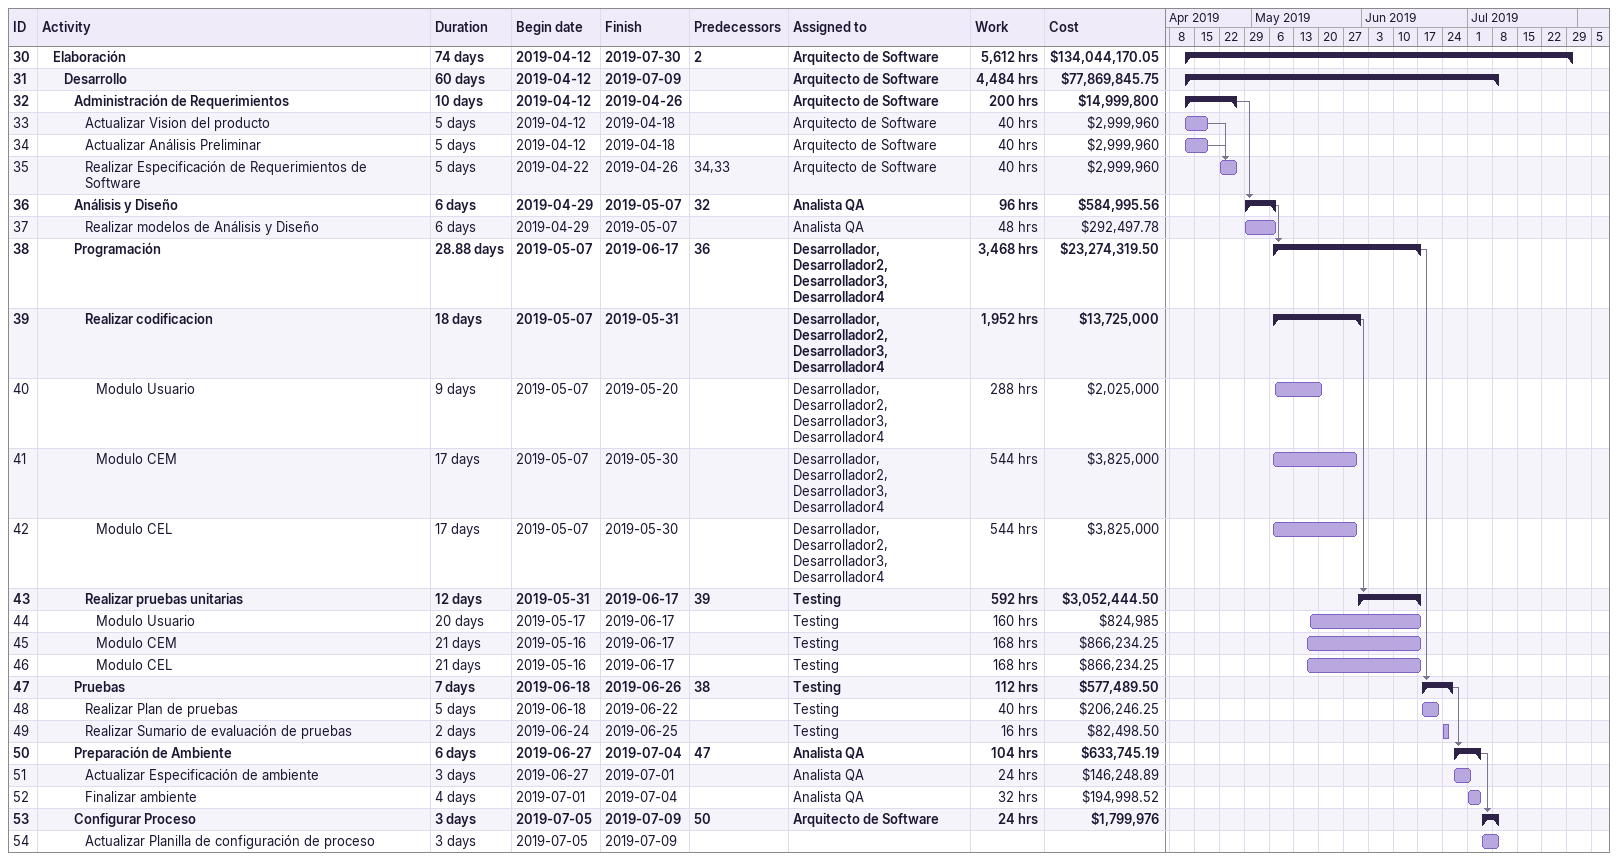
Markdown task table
| ID | Level | Task | Duration | Start | Finish | Predecessors | Resources | Work (h) | Cost ($) |
|---|---|---|---|---|---|---|---|---|---|
| 30 | 2 | **Elaboración** | 74d | 2019-04-12 | 2019-07-30 | 2 | Arquitecto de Software | 5612 | 134044170.05 |
| 31 | 3 | **Desarrollo** | 60d | 2019-04-12 | 2019-07-09 |  | Arquitecto de Software | 4484 | 77869845.75 |
| 32 | 4 | **Administración de Requerimientos** | 10d | 2019-04-12 | 2019-04-26 |  | Arquitecto de Software | 200 | 14999800 |
| 33 | 5 | Actualizar Vision del producto | 5d | 2019-04-12 | 2019-04-18 |  | Arquitecto de Software | 40 | 2999960 |
| 34 | 5 | Actualizar Análisis Preliminar | 5d | 2019-04-12 | 2019-04-18 |  | Arquitecto de Software | 40 | 2999960 |
| 35 | 5 | Realizar Especificación de Requerimientos de Software | 5d | 2019-04-22 | 2019-04-26 | 34, 33 | Arquitecto de Software | 40 | 2999960 |
| 36 | 4 | **Análisis y Diseño** | 6d | 2019-04-29 | 2019-05-07 | 32 | Analista QA | 96 | 584995.56 |
| 37 | 5 | Realizar modelos de Análisis y Diseño | 6d | 2019-04-29 | 2019-05-07 |  | Analista QA | 48 | 292497.78 |
| 38 | 4 | **Programación** | 28.88d | 2019-05-07 | 2019-06-17 | 36 | Desarrollador, Desarrollador2, Desarrollador3, Desarrollador4 | 3468 | 23274319.50 |
| 39 | 5 | **Realizar codificacion** | 18d | 2019-05-07 | 2019-05-31 |  | Desarrollador, Desarrollador2, Desarrollador3, Desarrollador4 | 1952 | 13725000 |
| 40 | 6 | Modulo Usuario | 9d | 2019-05-07 | 2019-05-20 |  | Desarrollador, Desarrollador2, Desarrollador3, Desarrollador4 | 288 | 2025000 |
| 41 | 6 | Modulo CEM | 17d | 2019-05-07 | 2019-05-30 |  | Desarrollador, Desarrollador2, Desarrollador3, Desarrollador4 | 544 | 3825000 |
| 42 | 6 | Modulo CEL | 17d | 2019-05-07 | 2019-05-30 |  | Desarrollador, Desarrollador2, Desarrollador3, Desarrollador4 | 544 | 3825000 |
| 43 | 5 | **Realizar pruebas unitarias** | 12d | 2019-05-31 | 2019-06-17 | 39 | Testing | 592 | 3052444.50 |
| 44 | 6 | Modulo Usuario | 20d | 2019-05-17 | 2019-06-17 |  | Testing | 160 | 824985 |
| 45 | 6 | Modulo CEM | 21d | 2019-05-16 | 2019-06-17 |  | Testing | 168 | 866234.25 |
| 46 | 6 | Modulo CEL | 21d | 2019-05-16 | 2019-06-17 |  | Testing | 168 | 866234.25 |
| 47 | 4 | **Pruebas** | 7d | 2019-06-18 | 2019-06-26 | 38 | Testing | 112 | 577489.50 |
| 48 | 5 | Realizar Plan de pruebas | 5d | 2019-06-18 | 2019-06-22 |  | Testing | 40 | 206246.25 |
| 49 | 5 | Realizar Sumario de evaluación de pruebas | 2d | 2019-06-24 | 2019-06-25 |  | Testing | 16 | 82498.50 |
| 50 | 4 | **Preparación de Ambiente** | 6d | 2019-06-27 | 2019-07-04 | 47 | Analista QA | 104 | 633745.19 |
| 51 | 5 | Actualizar Especificación de ambiente | 3d | 2019-06-27 | 2019-07-01 |  | Analista QA | 24 | 146248.89 |
| 52 | 5 | Finalizar ambiente | 4d | 2019-07-01 | 2019-07-04 |  | Analista QA | 32 | 194998.52 |
| 53 | 4 | **Configurar Proceso** | 3d | 2019-07-05 | 2019-07-09 | 50 | Arquitecto de Software | 24 | 1799976 |
| 54 | 5 | Actualizar Planilla de configuración de proceso | 3d | 2019-07-05 | 2019-07-09 |  |  |  |  |
